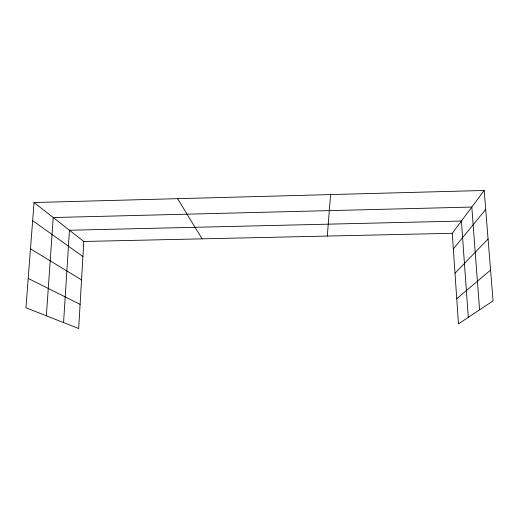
<?xml version="1.0" encoding="UTF-8"?>
<svg xmlns="http://www.w3.org/2000/svg" width="519" height="519" viewBox="0 0 519 519"><rect width="100%" height="100%" fill="white"/><g stroke="black" fill="none" stroke-linecap="round" stroke-linejoin="round"><path stroke-width="0.78" d="M34.04 202.527L83.799 241.471L78.687 328.533L25.95 307.78L34.04 202.527L484.162 190.467L493.05 300.89L458.459 323.862L452.27 233.291L484.162 190.467M63.565 322.584L69.462 230.254L461.397 221.036L468.307 317.323M46.36 315.812L53.217 217.539L471.803 207.062L479.582 309.83M327.301 236.061L330.571 194.58M453.34 248.938L485.687 209.429M455.001 273.247L488.068 238.98M456.739 298.717L490.572 270.068M83.799 241.471L452.27 233.291M28.201 278.444L80.101 304.381M30.478 248.822L81.541 279.903M32.645 220.633L82.91 256.529M177.615 198.68L202.066 238.844"/></g></svg>
